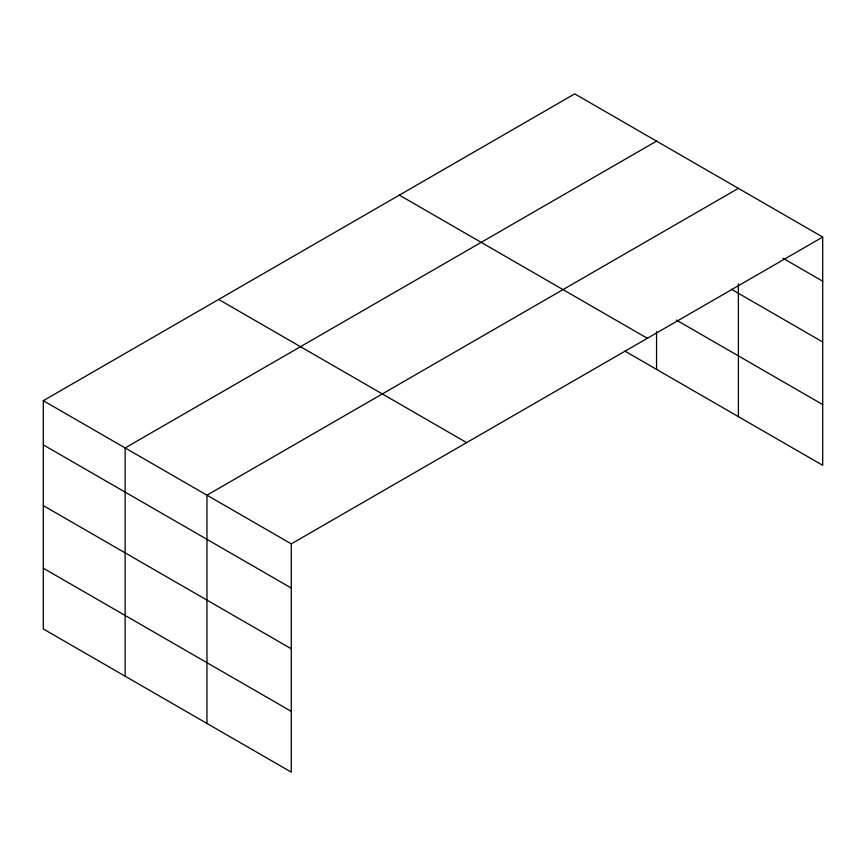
<?xml version="1.0" encoding="UTF-8"?>
<svg xmlns="http://www.w3.org/2000/svg" width="866" height="866" viewBox="0 0 866 866"><rect width="100%" height="100%" fill="white"/><g stroke="black" fill="none" stroke-linecap="round" stroke-linejoin="round"><path stroke-width="1.3" d="M822.7 237.046L574.721 93.874L43.3 400.687L43.3 628.954L291.279 772.126L291.279 543.859L822.7 237.046L822.7 465.313L624.992 351.163M656.558 141.126L125.137 447.939L125.137 676.194M738.384 188.366L206.963 495.179L206.963 723.446M782.886 258.23L822.7 281.212M731.369 289.244L822.7 341.973M676.433 320.106L822.7 404.563M399.356 195.121L647.335 338.292M218.665 299.441L466.644 442.613M43.3 400.687L291.279 543.859M43.3 444.864L291.279 588.025M43.3 505.614L291.279 648.786M43.3 568.204L291.279 711.376M738.384 283.842L738.384 416.633M656.558 331.591L656.558 369.392"/></g></svg>
